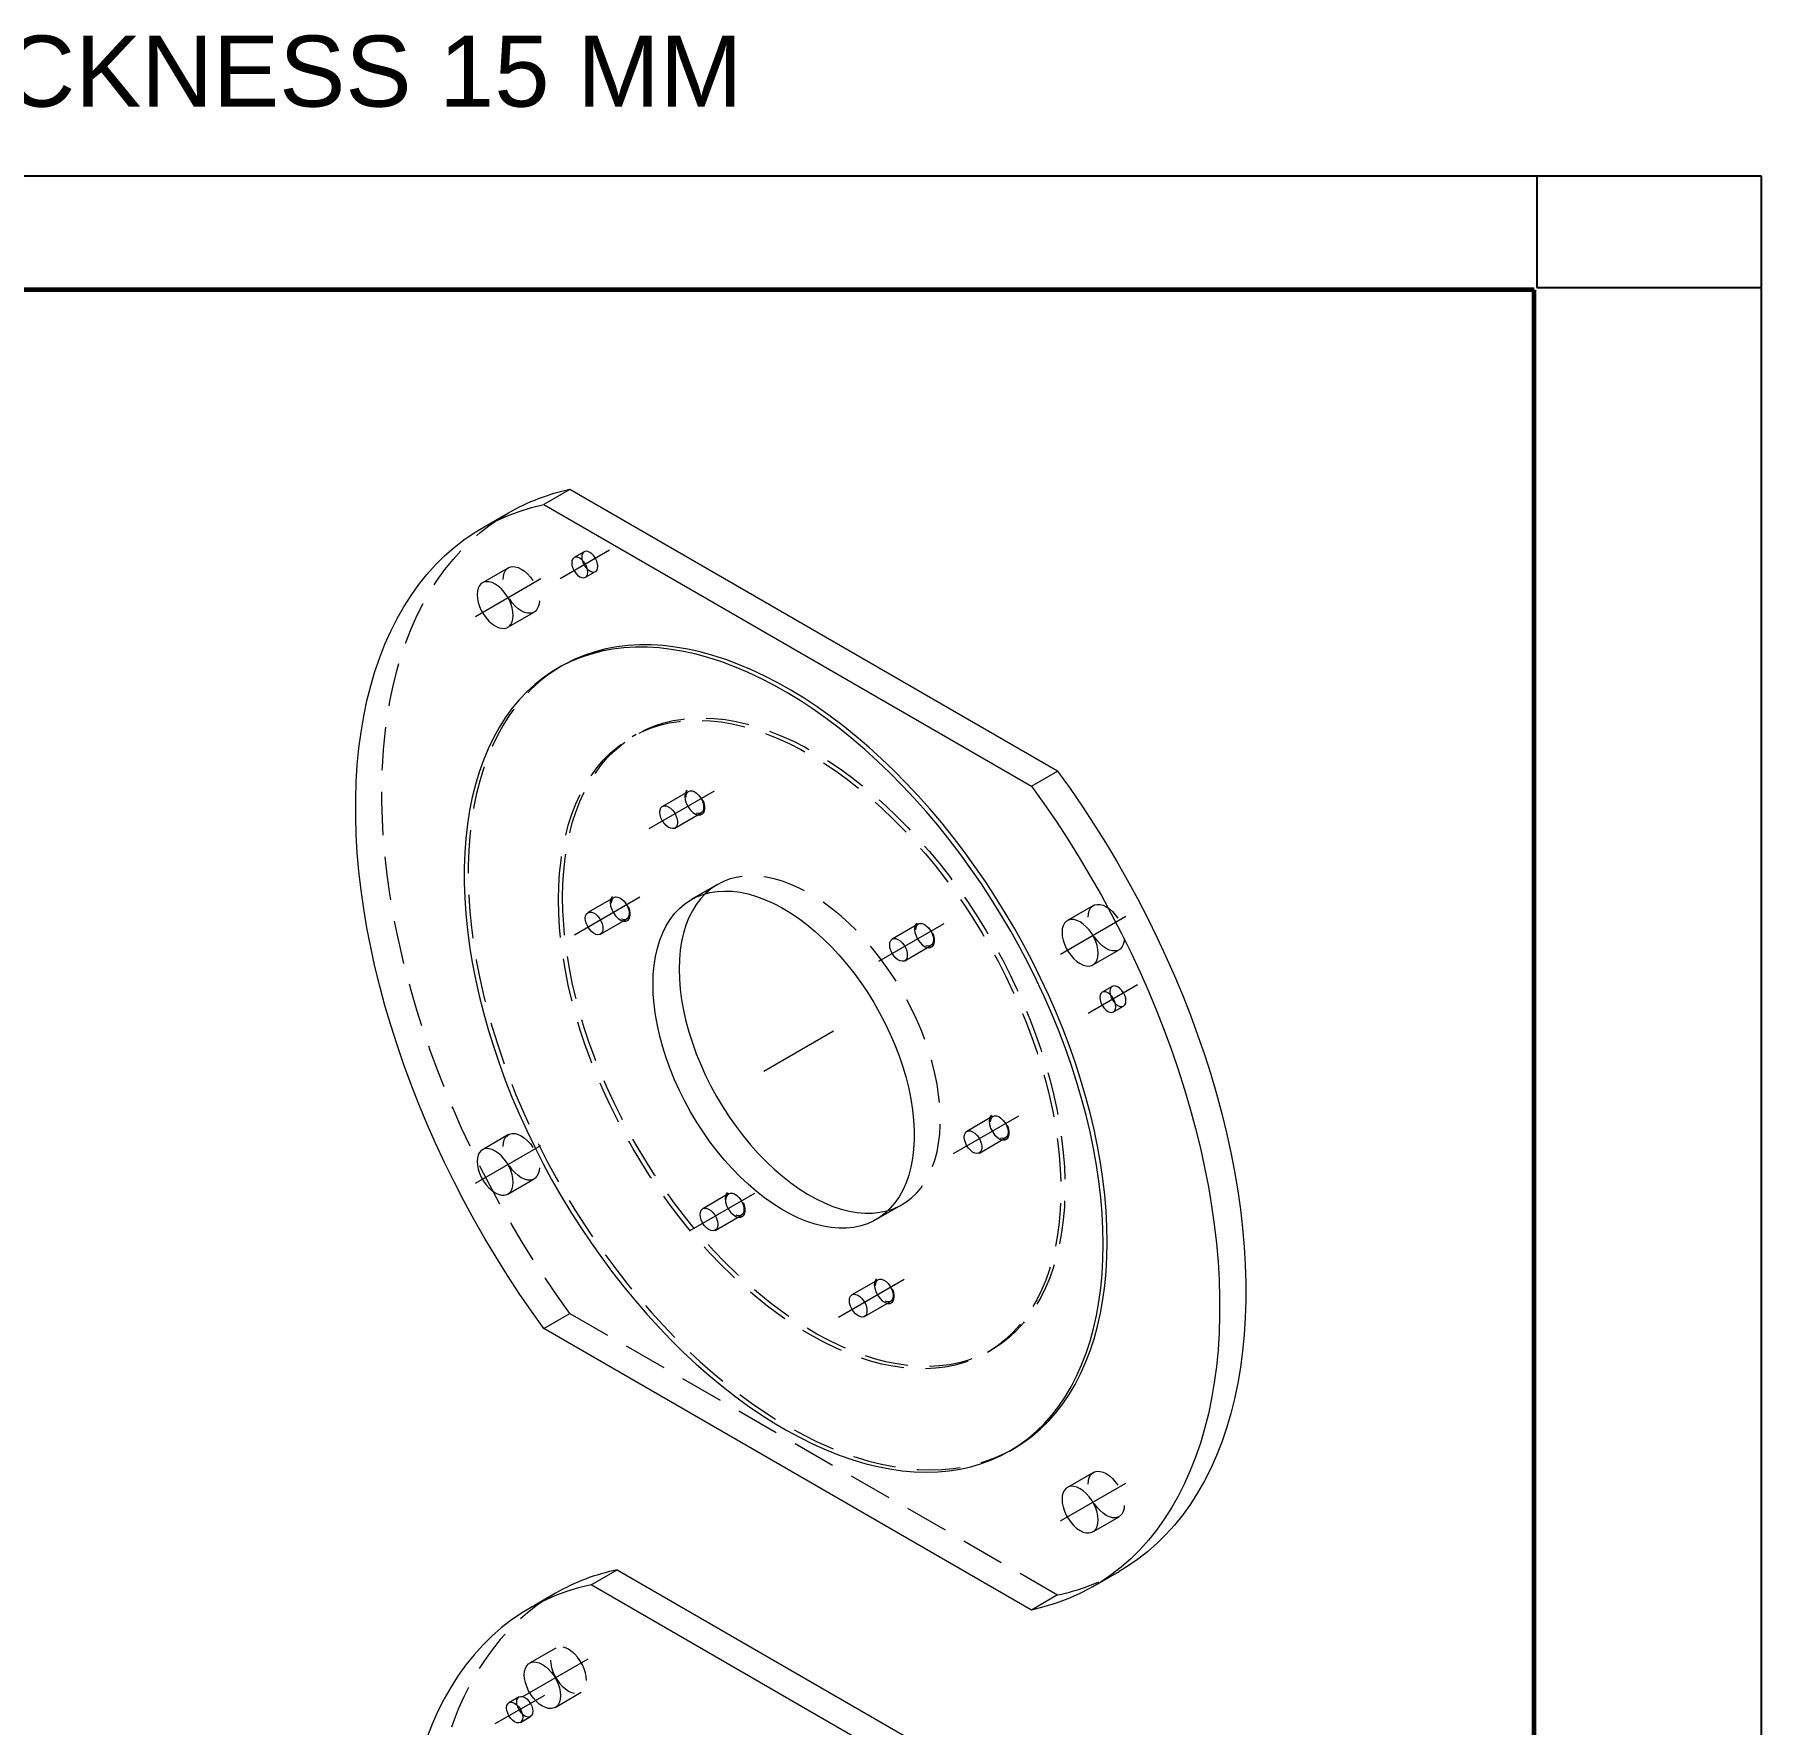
# Model space of a CAD drawing. Header units: millimetres. Extents: x -658 to 2778, y -783 to 455.
# Drawn here: x 415 to 1022, y -140 to 455 of the extents above; entities that cross this region are included whole.
import ezdxf

# ---------------------------------------------------------------- set-up
doc = ezdxf.new("R2010")
doc.units = ezdxf.units.MM
doc.header["$LTSCALE"] = 12
doc.header["$MEASUREMENT"] = 0
for name, pattern in [('SLD-Center', [19.05, 15.24, -1.27, 1.27, -1.27]), ('SLD-Dashed', [1.905, 1.27, -0.635]), ('SLD-Solid', [0])]:
    doc.linetypes.add(name, pattern=pattern)
doc.layers.get('0').update_dxf_attribs({"color": 6})
doc.layers.add('Frame', color=7, linetype='Continuous')
doc.layers.add('Frame-title', color=6, linetype='Continuous')
doc.styles.add('style2', font='swiss.ttf', dxfattribs={"height": 30})

msp = doc.modelspace()

# ---------------------------------------------------------------- linework, layer by layer
at = {"color": 7, "linetype": 'SLD-Solid', "lineweight": 15}
for p, q in [((603.093, 294.841), (593.901, 289.535)), ((774.667, 195.794), (603.093, 294.841)), ((581.389, 286.582), (572.196, 281.276)), ((593.901, 289.535), (765.474, 190.487)), ((600.194, 232.777), (598.78, 231.96)), ((765.474, 190.487), (774.667, 195.794)), ((765.474, -99.385), (593.901, -0.337)), ((757.767, -43.443), (759.181, -42.627)), ((610.516, -90.539), (619.709, -85.232)), ((782.09, -189.586), (610.516, -90.539)), ((619.709, -85.232), (791.282, -184.28)), ((787.179, -91.125), (796.371, -85.819)), ((598.004, -93.492), (588.812, -98.798))]:
    msp.add_line(p, q, dxfattribs=at)
at = {"color": 7, "linetype": 'SLD-Center', "lineweight": 0}
for p, q in [((616.979, 273.471), (599.587, 263.431)), ((569.841, 250.213), (592.89, 263.519)), ((630.918, 175.548), (653.967, 188.854)), ((604.671, 138.203), (627.72, 151.509)), ((711.772, 128.872), (734.821, 142.178)), ((775.678, 131.386), (798.727, 144.692)), ((802.827, 120.566), (785.435, 110.526)), ((671.345, 90.259), (695.808, 104.381)), ((738.019, 61.222), (761.069, 74.528)), ((569.841, 50.765), (592.89, 64.071)), ((645.098, 34.006), (668.147, 47.312)), ((697.592, 3.702), (720.642, 17.008)), ((775.678, -68.062), (798.727, -54.756)), ((586.457, -129.861), (609.506, -116.555)), ((594.092, -129.415), (576.699, -139.455))]:
    msp.add_line(p, q, dxfattribs=at)
at = {"color": 7, "linetype": 'SLD-Dashed', "lineweight": 0}
for p, q in [((608.051, 272.935), (604.515, 270.894)), ((581.462, 267.313), (572.27, 262.007)), ((608.515, 263.966), (612.051, 266.007)), ((581.269, 246.418), (590.461, 251.725)), ((626.385, 208.638), (624.971, 207.821)), ((644.839, 188.665), (635.647, 183.359)), ((640.046, 175.737), (649.239, 181.044)), ((654.968, 155.859), (645.776, 150.552)), ((618.592, 151.32), (609.399, 146.013)), ((787.299, 148.487), (778.106, 143.18)), ((613.799, 138.392), (622.991, 143.699)), ((725.693, 141.989), (716.501, 136.683)), ((720.9, 129.061), (730.093, 134.368)), ((787.106, 127.591), (796.298, 132.898)), ((793.899, 120.031), (790.363, 117.99)), ((794.363, 111.061), (797.899, 113.102)), ((751.94, 74.339), (742.748, 69.033)), ((581.462, 67.866), (572.27, 62.559)), ((747.148, 61.411), (756.34, 66.718)), ((581.269, 46.97), (590.461, 52.277)), ((659.019, 47.123), (649.826, 41.817)), ((710.771, 37.966), (719.963, 43.272)), ((654.226, 34.196), (663.418, 39.502)), ((711.513, 16.819), (702.321, 11.512)), ((706.721, 3.891), (715.913, 9.198)), ((593.901, -0.337), (603.093, 4.969)), ((603.093, 4.969), (774.667, -94.078)), ((749.961, -8.691), (751.375, -7.874)), ((787.299, -50.961), (778.106, -56.268)), ((787.106, -71.857), (796.298, -66.55)), ((774.667, -94.078), (765.474, -99.385)), ((598.078, -112.76), (588.885, -118.067)), ((585.163, -129.951), (581.628, -131.992)), ((597.885, -133.656), (607.077, -128.349)), ((585.627, -138.92), (589.163, -136.879))]:
    msp.add_line(p, q, dxfattribs=at)
at = {"color": 7, "linetype": 'SLD-Solid', "lineweight": 15, "flags": 128}
for points in [[(593.901, -0.337), (589.522, 5.779), (585.257, 12.006), (581.109, 18.337), (577.083, 24.763), (573.186, 31.278), (569.422, 37.871), (565.795, 44.537), (562.31, 51.265), (558.972, 58.048), (555.784, 64.877), (552.751, 71.743), (549.876, 78.639), (547.163, 85.555), (544.615, 92.484), (542.235, 99.415), (540.027, 106.341), (537.994, 113.253), (536.137, 120.142), (534.459, 127), (532.962, 133.818), (531.648, 140.588), (530.519, 147.301), (529.576, 153.949), (528.82, 160.524), (528.252, 167.017), (527.873, 173.42), (527.683, 179.725), (527.683, 185.925), (527.873, 192.012), (528.252, 197.977), (528.82, 203.815), (529.576, 209.517), (530.519, 215.076), (531.648, 220.485), (532.962, 225.738), (534.459, 230.828), (536.137, 235.748), (537.994, 240.494), (540.027, 245.057), (542.235, 249.434), (544.615, 253.618), (547.163, 257.605), (549.876, 261.389), (552.751, 264.965), (555.784, 268.33), (558.972, 271.478), (562.31, 274.407), (565.795, 277.111), (569.422, 279.589), (573.186, 281.837), (577.083, 283.851), (581.109, 285.63), (585.257, 287.172), (589.522, 288.474), (593.901, 289.535)], [(609.344, 265.797), (609.247, 266.698), (608.965, 267.649), (608.515, 268.585), (607.929, 269.442), (607.247, 270.163), (606.515, 270.696), (605.783, 271.008), (605.101, 271.075), (604.515, 270.894), (604.066, 270.477), (603.783, 269.853), (603.687, 269.063), (603.783, 268.162), (604.066, 267.211), (604.515, 266.275), (605.101, 265.418), (605.783, 264.698), (606.515, 264.164), (607.247, 263.853), (607.929, 263.785), (608.515, 263.966), (608.965, 264.383), (609.247, 265.008), (609.344, 265.797)], [(583.133, 250.539), (583.037, 251.87), (582.75, 253.274), (582.281, 254.705), (581.644, 256.122), (580.86, 257.48), (579.951, 258.74), (578.946, 259.862), (577.874, 260.812), (576.769, 261.561), (575.664, 262.088), (574.593, 262.375), (573.587, 262.414), (572.679, 262.203), (571.894, 261.75), (571.258, 261.068), (570.789, 260.178), (570.502, 259.107), (570.405, 257.886), (570.502, 256.554), (570.789, 255.151), (571.258, 253.72), (571.894, 252.303), (572.679, 250.944), (573.587, 249.685), (574.593, 248.563), (575.664, 247.613), (576.769, 246.864), (577.874, 246.337), (578.946, 246.05), (579.951, 246.011), (580.86, 246.221), (581.644, 246.674), (582.281, 247.356), (582.75, 248.247), (583.037, 249.318), (583.133, 250.539)], [(790.703, 29.354), (790.609, 34.739), (790.324, 40.224), (789.851, 45.801), (789.19, 51.459), (788.342, 57.189), (787.308, 62.982), (786.09, 68.827), (784.69, 74.716), (783.111, 80.637), (781.355, 86.581), (779.426, 92.539), (777.326, 98.499), (775.058, 104.452), (772.628, 110.388), (770.038, 116.296), (767.294, 122.168), (764.4, 127.992), (761.36, 133.76), (758.18, 139.461), (754.866, 145.085), (751.422, 150.624), (747.855, 156.068), (744.171, 161.408), (740.376, 166.634), (736.476, 171.739), (732.477, 176.713), (728.388, 181.547), (724.214, 186.235), (719.962, 190.767), (715.64, 195.137), (711.255, 199.337), (706.815, 203.359), (702.326, 207.198), (697.797, 210.846), (693.235, 214.297), (688.647, 217.546), (684.042, 220.587), (679.428, 223.415), (674.811, 226.026), (670.2, 228.414), (665.603, 230.576), (661.028, 232.508), (656.481, 234.207), (651.971, 235.67), (647.505, 236.894), (643.092, 237.878), (638.737, 238.62), (634.45, 239.119), (630.236, 239.373), (626.103, 239.382), (622.058, 239.147), (618.108, 238.667), (614.26, 237.944), (610.519, 236.979), (606.893, 235.773), (603.387, 234.328), (600.007, 232.647), (596.759, 230.733), (593.649, 228.589), (590.681, 226.218), (587.861, 223.625), (585.194, 220.813), (582.684, 217.788), (580.334, 214.555), (578.15, 211.119), (576.135, 207.486), (574.292, 203.662), (572.624, 199.653), (571.134, 195.467), (569.825, 191.11), (568.699, 186.59), (567.758, 181.914), (567.003, 177.091), (566.435, 172.127), (566.057, 167.032), (565.867, 161.815), (565.867, 156.484), (566.057, 151.048), (566.435, 145.516), (567.003, 139.897), (567.758, 134.202), (568.699, 128.439), (569.825, 122.619), (571.134, 116.751), (572.624, 110.844), (574.292, 104.91), (576.135, 98.958), (578.15, 92.998), (580.334, 87.041), (582.684, 81.095), (585.194, 75.171), (587.861, 69.28), (590.681, 63.431), (593.649, 57.634), (596.759, 51.898), (600.007, 46.234), (603.387, 40.651), (606.893, 35.159), (610.519, 29.766), (614.26, 24.482), (618.108, 19.315), (622.058, 14.275), (626.103, 9.37), (630.236, 4.607), (634.45, -0.004), (638.737, -4.456), (643.092, -8.741), (647.505, -12.853), (651.971, -16.784), (656.481, -20.529), (661.028, -24.079), (665.603, -27.43), (670.2, -30.576), (674.811, -33.511), (679.428, -36.231), (684.042, -38.731), (688.647, -41.006), (693.235, -43.054), (697.797, -44.869), (702.326, -46.451), (706.815, -47.795), (711.255, -48.899), (715.64, -49.762), (719.962, -50.383), (724.214, -50.759), (728.388, -50.891), (732.477, -50.778), (736.476, -50.42), (740.376, -49.819), (744.171, -48.974), (747.855, -47.889), (751.422, -46.563), (754.866, -45), (758.18, -43.202), (761.36, -41.172), (764.4, -38.914), (767.294, -36.431), (770.038, -33.729), (772.628, -30.81), (775.058, -27.68), (777.326, -24.345), (779.426, -20.809), (781.355, -17.08), (783.111, -13.163), (784.69, -9.065), (786.09, -4.792), (787.308, -0.353), (788.342, 4.246), (789.19, 8.997), (789.851, 13.892), (790.324, 18.922), (790.609, 24.079), (790.703, 29.354)], [(792.118, 30.171), (792.023, 35.556), (791.739, 41.041), (791.265, 46.617), (790.604, 52.275), (789.756, 58.006), (788.722, 63.798), (787.504, 69.644), (786.104, 75.532), (784.525, 81.453), (782.77, 87.398), (780.84, 93.355), (778.74, 99.315), (776.473, 105.268), (774.042, 111.204), (771.453, 117.113), (768.708, 122.984), (765.814, 128.809), (762.774, 134.576), (759.595, 140.277), (756.28, 145.902), (752.837, 151.441), (749.27, 156.885), (745.585, 162.224), (741.79, 167.451), (737.89, 172.555), (733.892, 177.529), (729.802, 182.364), (725.628, 187.051), (721.376, 191.584), (717.054, 195.954), (712.669, 200.153), (708.229, 204.176), (703.74, 208.014), (699.211, 211.662), (694.649, 215.114), (690.061, 218.363), (685.456, 221.404), (680.842, 224.232), (676.225, 226.842), (671.615, 229.23), (667.018, 231.392), (662.442, 233.324), (657.895, 235.023), (653.385, 236.486), (648.92, 237.711), (644.506, 238.695), (640.152, 239.437), (635.864, 239.935), (631.65, 240.189), (627.517, 240.199), (623.473, 239.963), (619.523, 239.484), (615.674, 238.761), (611.933, 237.795), (608.307, 236.589), (604.801, 235.145), (601.421, 233.464), (600.194, 232.777)], [(774.667, 195.794), (779.045, 189.678), (783.311, 183.451), (787.459, 177.12), (791.484, 170.693), (795.381, 164.179), (799.146, 157.585), (802.773, 150.92), (806.257, 144.192), (809.596, 137.409), (812.784, 130.58), (815.817, 123.713), (818.692, 116.818), (821.405, 109.901), (823.953, 102.973), (826.332, 96.042), (828.54, 89.116), (830.574, 82.204), (832.431, 75.315), (834.109, 68.457), (835.606, 61.638), (836.92, 54.869), (838.049, 48.156), (838.992, 41.508), (839.748, 34.933), (840.316, 28.44), (840.695, 22.037), (840.884, 15.731), (840.884, 9.532), (840.695, 3.445), (840.316, -2.521), (839.748, -8.358), (838.992, -14.06), (838.049, -19.619), (836.92, -25.028), (835.606, -30.281), (834.109, -35.371), (832.431, -40.292), (830.574, -45.037), (828.54, -49.601), (826.332, -53.977), (823.953, -58.162), (821.405, -62.148), (818.692, -65.932), (815.817, -69.508), (812.784, -72.873), (809.596, -76.021), (806.257, -78.95), (802.773, -81.654), (799.146, -84.132), (796.371, -85.819)], [(765.474, 190.487), (769.853, 184.372), (774.119, 178.144), (778.267, 171.813), (782.292, 165.387), (786.189, 158.873), (789.953, 152.279), (793.58, 145.614), (797.065, 138.885), (800.403, 132.103), (803.591, 125.273), (806.625, 118.407), (809.5, 111.511), (812.213, 104.595), (814.761, 97.667), (817.14, 90.735), (819.348, 83.809), (821.382, 76.897), (823.239, 70.008), (824.917, 63.15), (826.413, 56.332), (827.727, 49.562), (828.856, 42.849), (829.8, 36.201), (830.556, 29.626), (831.123, 23.133), (831.502, 16.73), (831.692, 10.425), (831.692, 4.225), (831.502, -1.862), (831.123, -7.827), (830.556, -13.665), (829.8, -19.366), (828.856, -24.925), (827.727, -30.335), (826.413, -35.588), (824.917, -40.678), (823.239, -45.598), (821.382, -50.343), (819.348, -54.907), (817.14, -59.284), (814.761, -63.468), (812.213, -67.455), (809.5, -71.239), (806.625, -74.815), (803.591, -78.18), (800.403, -81.328), (797.065, -84.256), (793.58, -86.961), (789.953, -89.439), (786.189, -91.686), (782.292, -93.701), (778.267, -95.48), (774.119, -97.022), (769.853, -98.324), (765.474, -99.385)], [(634.735, 181.344), (634.833, 182.181), (635.12, 182.853), (635.578, 183.317), (636.179, 183.544), (636.885, 183.52), (637.651, 183.246), (638.429, 182.741), (639.171, 182.034), (639.83, 181.171), (640.363, 180.207), (640.739, 179.201), (640.933, 178.216), (640.933, 177.316), (640.739, 176.555), (640.363, 175.983), (639.83, 175.635), (639.171, 175.532), (638.429, 175.682), (637.651, 176.075), (636.885, 176.686), (636.179, 177.477), (635.578, 178.398), (635.12, 179.391), (634.833, 180.394), (634.735, 181.344)], [(632.311, 120.792), (632.408, 124.172), (632.697, 127.426), (633.177, 130.542), (633.846, 133.505), (634.701, 136.303), (635.739, 138.925), (636.956, 141.36), (638.346, 143.598), (639.903, 145.628), (641.621, 147.443), (643.493, 149.034), (645.511, 150.397), (647.667, 151.523), (649.95, 152.409), (652.353, 153.052), (654.864, 153.448), (657.473, 153.595), (660.17, 153.494), (662.943, 153.145), (665.78, 152.548), (668.669, 151.707), (671.598, 150.625), (674.556, 149.306), (677.529, 147.757), (680.505, 145.983), (683.472, 143.992), (686.417, 141.793), (689.328, 139.394), (692.193, 136.806), (694.999, 134.039), (697.735, 131.106), (700.39, 128.018), (702.951, 124.788), (705.409, 121.431), (707.754, 117.959), (709.974, 114.388), (712.062, 110.733), (714.008, 107.008), (715.804, 103.23), (717.443, 99.415), (718.917, 95.578), (720.221, 91.735), (721.349, 87.903), (722.297, 84.097), (723.059, 80.334), (723.634, 76.63), (724.019, 72.999), (724.211, 69.458), (724.211, 66.021), (724.019, 62.702), (723.634, 59.515), (723.059, 56.474), (722.297, 53.592), (721.349, 50.88), (720.221, 48.35), (718.917, 46.013), (717.443, 43.878), (715.804, 41.955), (714.008, 40.25), (712.062, 38.773), (709.974, 37.528), (707.754, 36.521), (705.409, 35.756), (702.951, 35.236), (700.39, 34.965), (697.735, 34.941), (694.999, 35.167), (692.193, 35.64), (689.328, 36.36), (686.417, 37.322), (683.472, 38.523), (680.505, 39.958), (677.529, 41.62), (674.556, 43.503), (671.598, 45.6), (668.669, 47.9), (665.78, 50.395), (662.943, 53.073), (660.17, 55.925), (657.473, 58.937), (654.864, 62.097), (652.353, 65.393), (649.95, 68.809), (647.667, 72.332), (645.511, 75.947), (643.493, 79.639), (641.621, 83.392), (639.903, 87.191), (638.346, 91.019), (636.956, 94.861), (635.739, 98.701), (634.701, 102.522), (633.846, 106.308), (633.177, 110.043), (632.697, 113.713), (632.408, 117.301), (632.311, 120.792)], [(650.699, 152.639), (649.095, 150.934), (647.538, 148.904), (646.148, 146.667), (644.932, 144.232), (643.893, 141.61), (643.038, 138.811), (642.369, 135.848), (641.889, 132.733), (641.6, 129.478), (641.504, 126.099)], [(608.488, 143.999), (608.585, 144.836), (608.873, 145.507), (609.331, 145.971), (609.932, 146.198), (610.638, 146.175), (611.404, 145.901), (612.182, 145.395), (612.924, 144.689), (613.582, 143.826), (614.116, 142.861), (614.492, 141.855), (614.686, 140.871), (614.686, 139.97), (614.492, 139.21), (614.116, 138.638), (613.582, 138.289), (612.924, 138.187), (612.182, 138.337), (611.404, 138.73), (610.638, 139.341), (609.932, 140.131), (609.331, 141.052), (608.873, 142.046), (608.585, 143.049), (608.488, 143.999)], [(788.97, 131.712), (788.873, 133.044), (788.586, 134.447), (788.117, 135.878), (787.481, 137.295), (786.697, 138.654), (785.788, 139.913), (784.783, 141.035), (783.711, 141.985), (782.606, 142.734), (781.501, 143.261), (780.429, 143.548), (779.424, 143.587), (778.515, 143.377), (777.731, 142.924), (777.095, 142.242), (776.626, 141.351), (776.339, 140.28), (776.242, 139.059), (776.339, 137.727), (776.626, 136.324), (777.095, 134.893), (777.731, 133.476), (778.515, 132.117), (779.424, 130.858), (780.429, 129.736), (781.501, 128.786), (782.606, 128.037), (783.711, 127.51), (784.783, 127.223), (785.788, 127.184), (786.697, 127.394), (787.481, 127.847), (788.117, 128.529), (788.586, 129.42), (788.873, 130.491), (788.97, 131.712)], [(715.589, 134.668), (715.687, 135.505), (715.974, 136.177), (716.432, 136.641), (717.033, 136.868), (717.739, 136.844), (718.505, 136.57), (719.283, 136.065), (720.025, 135.358), (720.684, 134.495), (721.217, 133.531), (721.593, 132.525), (721.787, 131.54), (721.787, 130.64), (721.593, 129.879), (721.217, 129.307), (720.684, 128.959), (720.025, 128.856), (719.283, 129.006), (718.505, 129.399), (717.739, 130.01), (717.033, 130.801), (716.432, 131.722), (715.974, 132.715), (715.687, 133.718), (715.589, 134.668)], [(641.504, 126.099), (641.6, 122.607), (641.889, 119.02), (642.369, 115.35), (643.038, 111.614), (643.893, 107.828), (644.932, 104.007), (646.148, 100.168), (647.538, 96.326), (649.095, 92.498), (650.814, 88.699), (652.686, 84.946), (654.704, 81.254), (656.859, 77.639), (659.143, 74.116), (661.545, 70.699), (664.056, 67.404), (666.666, 64.244), (669.363, 61.231), (672.135, 58.38), (674.972, 55.701), (677.861, 53.207), (680.791, 50.906), (683.748, 48.81), (686.722, 46.927), (689.698, 45.264), (692.665, 43.83), (695.61, 42.629), (698.521, 41.666), (701.385, 40.947), (704.192, 40.474), (706.928, 40.248), (709.582, 40.271), (712.144, 40.543), (714.602, 41.063), (715.04, 41.185)], [(795.192, 112.893), (795.095, 113.794), (794.813, 114.745), (794.363, 115.681), (793.777, 116.538), (793.095, 117.258), (792.363, 117.792), (791.631, 118.103), (790.949, 118.171), (790.363, 117.99), (789.914, 117.573), (789.631, 116.948), (789.535, 116.158), (789.631, 115.257), (789.914, 114.307), (790.363, 113.371), (790.949, 112.513), (791.631, 111.793), (792.363, 111.259), (793.095, 110.948), (793.777, 110.881), (794.363, 111.062), (794.813, 111.478), (795.095, 112.103), (795.192, 112.893)], [(741.837, 67.018), (741.934, 67.855), (742.221, 68.527), (742.68, 68.991), (743.281, 69.218), (743.986, 69.194), (744.752, 68.92), (745.531, 68.415), (746.273, 67.708), (746.931, 66.845), (747.465, 65.881), (747.841, 64.875), (748.035, 63.89), (748.035, 62.99), (747.841, 62.229), (747.465, 61.657), (746.931, 61.309), (746.273, 61.206), (745.531, 61.356), (744.752, 61.749), (743.986, 62.36), (743.281, 63.151), (742.68, 64.072), (742.221, 65.065), (741.934, 66.068), (741.837, 67.018)], [(583.133, 51.091), (583.037, 52.423), (582.75, 53.826), (582.281, 55.258), (581.644, 56.674), (580.86, 58.033), (579.951, 59.292), (578.946, 60.414), (577.874, 61.364), (576.769, 62.114), (575.664, 62.64), (574.593, 62.927), (573.587, 62.966), (572.679, 62.756), (571.894, 62.303), (571.258, 61.621), (570.789, 60.73), (570.502, 59.659), (570.405, 58.439), (570.502, 57.107), (570.789, 55.704), (571.258, 54.272), (571.894, 52.855), (572.679, 51.497), (573.587, 50.237), (574.593, 49.116), (575.664, 48.165), (576.769, 47.416), (577.874, 46.89), (578.946, 46.603), (579.951, 46.563), (580.86, 46.774), (581.644, 47.227), (582.281, 47.909), (582.75, 48.799), (583.037, 49.871), (583.133, 51.091)], [(648.915, 39.802), (649.012, 40.639), (649.3, 41.311), (649.758, 41.775), (650.359, 42.002), (651.065, 41.978), (651.831, 41.705), (652.609, 41.199), (653.351, 40.492), (654.009, 39.63), (654.543, 38.665), (654.919, 37.659), (655.113, 36.675), (655.113, 35.774), (654.919, 35.014), (654.543, 34.441), (654.009, 34.093), (653.351, 33.991), (652.609, 34.14), (651.831, 34.533), (651.065, 35.144), (650.359, 35.935), (649.758, 36.856), (649.3, 37.849), (649.012, 38.852), (648.915, 39.802)], [(759.181, -42.627), (759.595, -42.385), (762.774, -40.356), (765.814, -38.098), (768.708, -35.615), (771.453, -32.912), (774.042, -29.993), (776.473, -26.864), (778.74, -23.528), (780.84, -19.993), (782.77, -16.264), (784.525, -12.347), (786.104, -8.248), (787.504, -3.976), (788.722, 0.464), (789.756, 5.063), (790.604, 9.813), (791.265, 14.708), (791.739, 19.738), (792.023, 24.895), (792.118, 30.171)], [(701.41, 9.498), (701.507, 10.335), (701.794, 11.006), (702.253, 11.47), (702.854, 11.697), (703.559, 11.673), (704.325, 11.4), (705.104, 10.894), (705.846, 10.188), (706.504, 9.325), (707.038, 8.36), (707.414, 7.354), (707.608, 6.37), (707.608, 5.469), (707.414, 4.709), (707.038, 4.137), (706.504, 3.788), (705.846, 3.686), (705.104, 3.836), (704.325, 4.229), (703.559, 4.84), (702.854, 5.63), (702.253, 6.551), (701.794, 7.545), (701.507, 8.548), (701.41, 9.498)], [(788.97, -67.736), (788.873, -66.404), (788.586, -65.001), (788.117, -63.569), (787.481, -62.153), (786.697, -60.794), (785.788, -59.535), (784.783, -58.413), (783.711, -57.463), (782.606, -56.713), (781.501, -56.187), (780.429, -55.9), (779.424, -55.861), (778.515, -56.071), (777.731, -56.524), (777.095, -57.206), (776.626, -58.096), (776.339, -59.168), (776.242, -60.388), (776.339, -61.72), (776.626, -63.123), (777.095, -64.555), (777.731, -65.972), (778.515, -67.33), (779.424, -68.59), (780.429, -69.711), (781.501, -70.661), (782.606, -71.411), (783.711, -71.937), (784.783, -72.224), (785.788, -72.263), (786.697, -72.053), (787.481, -71.6), (788.117, -70.918), (788.586, -70.028), (788.873, -68.956), (788.97, -67.736)], [(610.516, -90.539), (606.138, -91.6), (601.872, -92.902), (597.724, -94.443), (593.699, -96.223), (589.802, -98.237), (586.037, -100.485), (582.411, -102.963), (578.926, -105.667), (575.587, -108.596), (572.4, -111.744), (569.366, -115.109), (566.491, -118.685), (563.778, -122.469), (561.23, -126.455), (558.851, -130.64), (556.643, -135.016), (554.609, -139.58), (552.752, -144.325), (551.074, -149.246), (549.577, -154.336), (548.264, -159.589), (547.134, -164.998), (546.191, -170.557), (545.435, -176.259), (544.867, -182.096), (544.489, -188.062), (544.299, -194.149), (544.299, -200.349), (544.489, -206.654), (544.867, -213.057), (545.435, -219.55), (546.191, -226.125), (547.134, -232.773), (548.264, -239.486), (549.577, -246.256), (551.074, -253.074), (552.752, -259.932), (554.609, -266.821), (556.643, -273.733), (558.851, -280.659), (561.23, -287.59), (563.778, -294.518), (566.491, -301.435), (569.366, -308.33), (572.4, -315.197), (575.587, -322.026), (578.926, -328.809), (582.411, -335.537), (586.037, -342.202), (589.802, -348.796), (593.699, -355.311), (597.724, -361.737), (601.872, -368.068), (606.138, -374.295), (610.516, -380.411)], [(587.021, -122.188), (587.118, -120.967), (587.405, -119.896), (587.874, -119.005), (588.51, -118.323), (589.294, -117.87), (590.203, -117.66), (591.208, -117.699), (592.28, -117.986), (593.385, -118.513), (594.49, -119.262), (595.562, -120.212), (596.567, -121.334), (597.476, -122.593), (598.26, -123.952), (598.896, -125.369), (599.365, -126.8), (599.652, -128.203), (599.749, -129.535), (599.652, -130.756), (599.365, -131.827), (598.896, -132.718), (598.26, -133.4), (597.476, -133.853), (596.567, -134.063), (595.562, -134.024), (594.49, -133.737), (593.385, -133.21), (592.28, -132.461), (591.208, -131.511), (590.203, -130.389), (589.294, -129.13), (588.51, -127.771), (587.874, -126.354), (587.405, -124.923), (587.118, -123.52), (587.021, -122.188)], [(580.799, -133.823), (580.896, -133.033), (581.178, -132.409), (581.628, -131.992), (582.213, -131.811), (582.896, -131.878), (583.628, -132.19), (584.36, -132.723), (585.042, -133.444), (585.628, -134.301), (586.077, -135.237), (586.36, -136.188), (586.456, -137.089), (586.36, -137.878), (586.077, -138.503), (585.628, -138.92), (585.042, -139.101), (584.36, -139.033), (583.628, -138.722), (582.896, -138.188), (582.213, -137.468), (581.628, -136.611), (581.178, -135.675), (580.896, -134.724), (580.799, -133.823)]]:
    msp.add_lwpolyline(points, dxfattribs=at)
at = {"color": 7, "linetype": 'SLD-Dashed', "lineweight": 0, "flags": 128}
for points in [[(603.093, 4.969), (598.715, 11.085), (594.449, 17.313), (590.301, 23.643), (586.276, 30.07), (582.379, 36.584), (578.614, 43.178), (574.987, 49.843), (571.503, 56.571), (568.164, 63.354), (564.976, 70.183), (561.943, 77.05), (559.068, 83.946), (556.355, 90.862), (553.807, 97.79), (551.428, 104.722), (549.22, 111.648), (547.186, 118.56), (545.329, 125.449), (543.651, 132.307), (542.154, 139.125), (540.84, 145.895), (539.711, 152.608), (538.768, 159.256), (538.012, 165.83), (537.444, 172.323), (537.065, 178.727), (536.876, 185.032), (536.876, 191.232), (537.065, 197.318), (537.444, 203.284), (538.012, 209.121), (538.768, 214.823), (539.711, 220.382), (540.84, 225.792), (542.154, 231.044), (543.651, 236.134), (545.329, 241.055), (547.186, 245.8), (549.22, 250.364), (551.428, 254.741), (553.807, 258.925), (556.355, 262.912), (559.068, 266.695), (561.943, 270.272), (564.976, 273.636), (568.164, 276.785), (571.503, 279.713), (574.987, 282.418), (578.614, 284.896), (581.389, 286.582)], [(579.598, 263.193), (579.694, 264.413), (579.982, 265.485), (580.45, 266.375), (581.087, 267.057), (581.871, 267.51), (582.78, 267.72), (583.785, 267.681), (584.857, 267.394), (585.962, 266.868), (587.067, 266.118), (588.138, 265.168), (589.144, 264.046), (590.052, 262.787), (590.837, 261.428), (591.473, 260.012), (591.942, 258.58), (592.229, 257.177), (592.326, 255.845), (592.229, 254.625), (591.942, 253.553), (591.473, 252.663), (590.837, 251.981), (590.052, 251.528), (589.144, 251.318), (588.138, 251.357), (587.067, 251.644), (585.962, 252.17), (584.857, 252.92), (583.785, 253.87), (582.78, 254.992), (581.871, 256.251), (581.087, 257.61), (580.45, 259.026), (579.982, 260.458), (579.694, 261.861), (579.598, 263.193)], [(612.879, 267.838), (612.783, 268.739), (612.5, 269.69), (612.051, 270.626), (611.465, 271.483), (610.783, 272.204), (610.051, 272.737), (609.319, 273.049), (608.637, 273.116), (608.051, 272.935), (607.601, 272.518), (607.319, 271.894), (607.222, 271.104), (607.319, 270.203), (607.347, 270.071)], [(609.219, 266.83), (609.319, 266.739), (610.051, 266.205), (610.783, 265.894), (611.465, 265.826), (612.051, 266.007), (612.5, 266.424), (612.783, 267.049), (612.879, 267.838)], [(600.194, 232.777), (598.174, 231.55), (595.063, 229.405), (592.096, 227.034), (589.276, 224.441), (586.608, 221.63), (584.098, 218.605), (581.748, 215.371), (579.564, 211.935), (577.549, 208.302), (575.706, 204.478), (574.038, 200.47), (572.548, 196.284), (571.239, 191.927), (570.113, 187.406), (569.172, 182.731), (568.417, 177.907), (567.85, 172.944), (567.471, 167.849), (567.281, 162.631), (567.281, 157.3), (567.471, 151.864), (567.85, 146.332), (568.417, 140.714), (569.172, 135.018), (570.113, 129.255), (571.239, 123.435), (572.548, 117.567), (574.038, 111.661), (575.706, 105.727), (577.549, 99.775), (579.564, 93.815), (581.748, 87.857), (584.098, 81.911), (586.608, 75.988), (589.276, 70.097), (592.096, 64.247), (595.063, 58.45), (598.174, 52.715), (601.421, 47.051), (604.801, 41.468), (608.307, 35.975), (611.933, 30.582), (615.674, 25.298), (619.523, 20.131), (623.473, 15.091), (627.517, 10.186), (631.65, 5.424), (635.864, 0.813), (640.152, -3.639), (644.506, -7.925), (648.92, -12.037), (653.385, -15.968), (657.895, -19.712), (662.442, -23.263), (667.018, -26.614), (671.615, -29.759), (676.225, -32.695), (680.842, -35.414), (685.456, -37.914), (690.061, -40.19), (694.649, -42.237), (699.211, -44.053), (703.74, -45.634), (708.229, -46.978), (712.669, -48.083), (717.054, -48.946), (721.376, -49.566), (725.628, -49.943), (729.802, -50.074), (733.892, -49.961), (737.89, -49.604), (741.79, -49.002), (745.585, -48.158), (749.27, -47.072), (752.837, -45.746), (756.28, -44.183), (759.181, -42.627)], [(599.077, 150.591), (599.173, 155.284), (599.46, 159.857), (599.938, 164.299), (600.605, 168.601), (601.46, 172.754), (602.501, 176.748), (603.727, 180.575), (605.134, 184.226), (606.719, 187.694), (608.479, 190.971), (610.41, 194.05), (612.508, 196.925), (614.769, 199.589), (617.186, 202.036), (619.756, 204.261), (622.473, 206.259), (625.33, 208.027), (628.322, 209.559), (631.443, 210.853), (634.684, 211.906), (638.04, 212.716), (641.502, 213.281), (645.065, 213.6), (648.719, 213.671), (652.457, 213.496), (656.271, 213.073), (660.152, 212.405), (664.093, 211.493), (668.084, 210.338), (672.117, 208.943), (676.184, 207.311), (680.275, 205.446), (684.381, 203.352), (688.494, 201.032), (692.605, 198.493), (696.705, 195.74), (700.785, 192.779), (704.836, 189.615), (708.849, 186.257), (712.816, 182.711), (716.728, 178.985), (720.577, 175.086), (724.354, 171.024), (728.051, 166.808), (731.66, 162.446), (735.173, 157.947), (738.584, 153.323), (741.883, 148.581), (745.065, 143.734), (748.122, 138.791), (751.047, 133.763), (753.835, 128.661), (756.479, 123.496), (758.973, 118.279), (761.313, 113.021), (763.493, 107.735), (765.508, 102.43), (767.354, 97.12), (769.027, 91.815), (770.524, 86.526), (771.84, 81.266), (772.974, 76.046), (773.923, 70.876), (774.684, 65.768), (775.256, 60.734), (775.639, 55.784), (775.83, 50.929), (775.83, 46.179), (775.639, 41.544), (775.256, 37.036), (774.684, 32.662), (773.923, 28.434), (772.974, 24.359), (771.84, 20.448), (770.524, 16.708), (769.027, 13.147), (767.354, 9.774), (765.508, 6.595), (763.493, 3.617), (761.313, 0.847), (758.973, -1.709), (756.479, -4.046), (753.835, -6.158), (751.047, -8.041), (748.122, -9.692), (745.065, -11.105), (741.883, -12.279), (738.584, -13.211), (735.173, -13.899), (731.66, -14.341), (728.051, -14.536), (724.354, -14.484), (720.577, -14.185), (716.728, -13.639), (712.816, -12.849), (708.849, -11.815), (704.836, -10.539), (700.785, -9.026), (696.705, -7.277), (692.605, -5.296), (688.494, -3.089), (684.381, -0.659), (680.275, 1.987), (676.184, 4.846), (672.117, 7.909), (668.084, 11.171), (664.093, 14.624), (660.152, 18.261), (656.271, 22.074), (652.457, 26.055), (648.719, 30.196), (645.065, 34.486), (641.502, 38.918), (638.04, 43.481), (634.684, 48.165), (631.443, 52.96), (628.322, 57.857), (625.33, 62.844), (622.473, 67.91), (619.756, 73.045), (617.186, 78.238), (614.769, 83.476), (612.508, 88.75), (610.41, 94.047), (608.479, 99.356), (606.719, 104.665), (605.134, 109.963), (603.727, 115.239), (602.501, 120.481), (601.46, 125.677), (600.605, 130.817), (599.938, 135.889), (599.46, 140.883), (599.173, 145.787), (599.077, 150.591)], [(600.492, 151.407), (600.587, 156.101), (600.874, 160.674), (601.352, 165.116), (602.019, 169.418), (602.874, 173.57), (603.916, 177.564), (605.141, 181.391), (606.548, 185.042), (608.133, 188.51), (609.893, 191.788), (611.824, 194.867), (613.922, 197.741), (616.183, 200.405), (618.601, 202.852), (621.171, 205.077), (623.887, 207.076), (626.745, 208.843), (629.737, 210.375), (632.857, 211.67), (636.098, 212.723), (639.454, 213.533), (642.917, 214.098), (646.479, 214.416), (650.133, 214.488), (653.871, 214.312), (657.685, 213.89), (661.567, 213.222), (665.507, 212.309), (669.498, 211.154), (673.532, 209.759), (677.598, 208.127), (681.689, 206.262), (685.795, 204.168), (689.908, 201.849), (694.019, 199.31), (698.119, 196.557), (702.199, 193.595), (706.25, 190.432), (710.263, 187.073), (714.23, 183.527), (718.142, 179.801), (721.991, 175.903), (725.768, 171.841), (729.465, 167.624), (733.074, 163.262), (736.588, 158.764), (739.998, 154.139), (743.297, 149.398), (746.479, 144.55), (749.536, 139.607), (752.461, 134.579), (755.249, 129.477), (757.893, 124.312), (760.388, 119.095), (762.727, 113.838), (764.907, 108.551), (766.922, 103.247), (768.768, 97.936), (770.441, 92.631), (771.938, 87.343), (773.254, 82.082), (774.388, 76.862), (775.337, 71.692), (776.098, 66.585), (776.671, 61.551), (777.053, 56.6), (777.244, 51.745), (777.244, 46.995), (777.053, 42.361), (776.671, 37.852), (776.098, 33.479), (775.337, 29.25), (774.388, 25.176), (773.254, 21.264), (771.938, 17.524), (770.441, 13.964), (768.768, 10.59), (766.922, 7.411), (764.907, 4.433), (762.727, 1.663), (760.388, -0.893), (757.893, -3.229), (755.249, -5.342), (752.461, -7.225), (749.536, -8.875), (746.479, -10.289), (743.297, -11.463), (739.998, -12.395), (736.588, -13.082), (733.074, -13.524), (729.465, -13.719), (725.768, -13.667), (721.991, -13.368), (718.142, -12.823), (714.23, -12.032), (710.263, -10.998), (706.25, -9.723), (702.199, -8.209), (698.119, -6.46), (694.019, -4.48), (689.908, -2.273), (685.795, 0.157), (681.689, 2.804), (677.598, 5.662), (673.532, 8.725), (669.498, 11.987), (665.507, 15.44), (661.567, 19.077), (657.685, 22.891), (653.871, 26.872), (650.133, 31.012), (646.479, 35.303), (642.917, 39.734), (639.454, 44.297), (636.098, 48.981), (632.857, 53.777), (629.737, 58.673), (626.745, 63.66), (623.887, 68.727), (621.171, 73.862), (618.601, 79.054), (616.183, 84.293), (613.922, 89.566), (611.824, 94.863), (609.893, 100.172), (608.133, 105.481), (606.548, 110.779), (605.141, 116.055), (603.916, 121.297), (602.874, 126.493), (602.019, 131.633), (601.352, 136.706), (600.874, 141.699), (600.587, 146.603), (600.492, 151.407)], [(643.502, 186.896), (643.634, 185.718), (644.018, 184.477), (644.626, 183.264), (645.412, 182.169), (646.319, 181.273), (647.28, 180.642), (648.223, 180.324), (649.078, 180.342), (649.781, 180.695), (650.282, 181.356), (650.541, 182.277), (650.541, 183.389), (650.282, 184.609), (649.781, 185.848), (649.078, 187.013), (648.223, 188.018), (647.28, 188.789), (646.319, 189.267), (645.412, 189.419), (644.626, 189.231), (644.018, 188.72), (643.634, 187.921), (643.503, 186.896)], [(643.928, 186.651), (644.025, 187.488), (644.312, 188.159), (644.771, 188.623), (645.372, 188.85), (646.077, 188.827), (646.843, 188.553), (647.622, 188.047), (648.364, 187.341), (649.022, 186.478), (649.556, 185.513), (649.932, 184.507), (650.126, 183.523), (650.126, 182.622), (649.932, 181.862), (649.556, 181.29), (649.022, 180.941), (648.364, 180.839), (647.622, 180.989), (646.843, 181.382), (646.077, 181.993), (645.372, 182.784), (644.771, 183.704), (644.312, 184.698), (644.025, 185.701), (643.928, 186.651)], [(715.04, 41.185), (716.946, 41.827), (719.167, 42.834), (721.255, 44.079), (723.201, 45.557), (724.997, 47.261), (726.635, 49.185), (728.11, 51.32), (729.414, 53.657), (730.542, 56.187), (731.489, 58.899), (732.252, 61.781), (732.826, 64.822), (733.211, 68.008), (733.404, 71.327), (733.404, 74.765), (733.211, 78.306), (732.826, 81.937), (732.252, 85.641), (731.489, 89.404), (730.542, 93.209), (729.414, 97.042), (728.11, 100.884), (726.635, 104.722), (724.997, 108.537), (723.201, 112.315), (721.255, 116.04), (719.167, 119.695), (716.946, 123.266), (714.602, 126.737), (712.144, 130.095), (709.582, 133.325), (706.928, 136.412), (704.192, 139.346), (701.385, 142.112), (698.521, 144.7), (695.61, 147.099), (692.665, 149.299), (689.698, 151.289), (686.722, 153.063), (683.748, 154.613), (680.791, 155.931), (677.861, 157.013), (674.972, 157.854), (672.135, 158.451), (669.363, 158.801), (666.666, 158.902), (664.056, 158.755), (661.545, 158.359), (659.143, 157.716), (656.859, 156.83), (654.704, 155.703), (652.686, 154.341), (650.814, 152.749), (650.699, 152.639)], [(617.255, 149.55), (617.387, 148.373), (617.771, 147.132), (618.378, 145.919), (619.165, 144.823), (620.072, 143.927), (621.033, 143.297), (621.975, 142.979), (622.83, 142.997), (623.534, 143.349), (624.034, 144.011), (624.294, 144.931), (624.294, 146.043), (624.034, 147.264), (623.534, 148.503), (622.83, 149.668), (621.975, 150.673), (621.033, 151.443), (620.072, 151.922), (619.165, 152.073), (618.378, 151.886), (617.771, 151.374), (617.387, 150.576), (617.256, 149.55)], [(617.68, 149.305), (617.778, 150.142), (618.065, 150.814), (618.523, 151.278), (619.124, 151.505), (619.83, 151.481), (620.596, 151.208), (621.374, 150.702), (622.116, 149.995), (622.775, 149.133), (623.308, 148.168), (623.684, 147.162), (623.878, 146.178), (623.878, 145.277), (623.684, 144.517), (623.308, 143.944), (622.775, 143.596), (622.116, 143.494), (621.374, 143.644), (620.596, 144.036), (619.83, 144.647), (619.124, 145.438), (618.523, 146.359), (618.065, 147.352), (617.778, 148.355), (617.68, 149.305)], [(785.434, 144.366), (785.531, 145.586), (785.818, 146.658), (786.287, 147.548), (786.923, 148.23), (787.708, 148.683), (788.616, 148.893), (789.622, 148.854), (790.693, 148.567), (791.798, 148.041), (792.903, 147.291), (793.975, 146.341), (794.98, 145.22), (795.889, 143.96), (796.673, 142.602), (797.31, 141.185), (797.778, 139.753), (798.066, 138.35), (798.162, 137.018), (798.066, 135.798), (797.778, 134.726), (797.31, 133.836), (796.673, 133.154), (795.889, 132.701), (794.98, 132.491), (793.975, 132.53), (792.903, 132.817), (791.798, 133.343), (790.693, 134.093), (789.622, 135.043), (788.616, 136.165), (787.708, 137.424), (786.923, 138.783), (786.287, 140.199), (785.818, 141.631), (785.531, 143.034), (785.434, 144.366)], [(724.357, 140.22), (724.488, 139.042), (724.872, 137.801), (725.48, 136.588), (726.266, 135.493), (727.173, 134.597), (728.134, 133.966), (729.077, 133.648), (729.932, 133.666), (730.635, 134.019), (731.136, 134.68), (731.395, 135.601), (731.395, 136.712), (731.136, 137.933), (730.635, 139.172), (729.932, 140.337), (729.077, 141.342), (728.134, 142.112), (727.173, 142.591), (726.266, 142.743), (725.48, 142.555), (724.872, 142.044), (724.488, 141.245), (724.357, 140.22)], [(724.782, 139.975), (724.879, 140.812), (725.166, 141.483), (725.625, 141.947), (726.226, 142.174), (726.931, 142.151), (727.697, 141.877), (728.476, 141.371), (729.218, 140.665), (729.876, 139.802), (730.41, 138.837), (730.786, 137.831), (730.98, 136.847), (730.98, 135.946), (730.786, 135.186), (730.41, 134.614), (729.876, 134.265), (729.218, 134.163), (728.476, 134.313), (727.697, 134.706), (726.931, 135.317), (726.226, 136.107), (725.625, 137.028), (725.166, 138.022), (724.879, 139.025), (724.782, 139.975)], [(798.727, 114.934), (798.631, 115.835), (798.348, 116.786), (797.899, 117.722), (797.313, 118.579), (796.631, 119.299), (795.899, 119.833), (795.167, 120.144), (794.485, 120.212), (793.899, 120.031), (793.449, 119.614), (793.167, 118.989), (793.07, 118.199), (793.167, 117.298), (793.195, 117.167)], [(795.067, 113.925), (795.167, 113.834), (795.899, 113.3), (796.631, 112.989), (797.313, 112.922), (797.899, 113.103), (798.348, 113.52), (798.631, 114.144), (798.727, 114.934)], [(750.604, 72.57), (750.736, 71.392), (751.119, 70.151), (751.727, 68.938), (752.514, 67.843), (753.421, 66.947), (754.382, 66.316), (755.324, 65.998), (756.179, 66.016), (756.883, 66.369), (757.383, 67.03), (757.643, 67.951), (757.643, 69.062), (757.383, 70.283), (756.883, 71.522), (756.179, 72.687), (755.324, 73.692), (754.382, 74.462), (753.421, 74.941), (752.514, 75.093), (751.727, 74.905), (751.119, 74.394), (750.736, 73.595), (750.605, 72.57)], [(751.029, 72.325), (751.127, 73.162), (751.414, 73.833), (751.872, 74.297), (752.473, 74.524), (753.179, 74.501), (753.945, 74.227), (754.723, 73.721), (755.465, 73.015), (756.123, 72.152), (756.657, 71.187), (757.033, 70.181), (757.227, 69.197), (757.227, 68.296), (757.033, 67.536), (756.657, 66.964), (756.123, 66.615), (755.465, 66.513), (754.723, 66.663), (753.945, 67.056), (753.179, 67.667), (752.473, 68.457), (751.872, 69.378), (751.414, 70.372), (751.127, 71.375), (751.029, 72.325)], [(579.598, 63.745), (579.694, 64.966), (579.982, 66.037), (580.45, 66.927), (581.087, 67.609), (581.871, 68.062), (582.78, 68.273), (583.785, 68.234), (584.857, 67.947), (585.962, 67.42), (587.067, 66.671), (588.138, 65.721), (589.144, 64.599), (590.052, 63.339), (590.837, 61.981), (591.473, 60.564), (591.942, 59.133), (592.229, 57.729), (592.326, 56.398), (592.229, 55.177), (591.942, 54.106), (591.473, 53.215), (590.837, 52.533), (590.052, 52.08), (589.144, 51.87), (588.138, 51.909), (587.067, 52.196), (585.962, 52.722), (584.857, 53.472), (583.785, 54.422), (582.78, 55.544), (581.871, 56.803), (581.087, 58.162), (580.45, 59.579), (579.982, 61.01), (579.694, 62.413), (579.598, 63.745)], [(657.683, 45.354), (657.814, 44.177), (658.198, 42.935), (658.805, 41.722), (659.592, 40.627), (660.499, 39.731), (661.46, 39.1), (662.402, 38.782), (663.257, 38.8), (663.961, 39.153), (664.461, 39.814), (664.721, 40.735), (664.721, 41.847), (664.461, 43.067), (663.961, 44.306), (663.257, 45.471), (662.402, 46.476), (661.46, 47.247), (660.499, 47.725), (659.592, 47.877), (658.805, 47.69), (658.198, 47.178), (657.814, 46.38), (657.683, 45.354)], [(658.107, 45.109), (658.205, 45.946), (658.492, 46.618), (658.95, 47.082), (659.551, 47.309), (660.257, 47.285), (661.023, 47.011), (661.801, 46.505), (662.543, 45.799), (663.202, 44.936), (663.735, 43.972), (664.111, 42.965), (664.305, 41.981), (664.305, 41.081), (664.111, 40.32), (663.735, 39.748), (663.202, 39.4), (662.543, 39.297), (661.801, 39.447), (661.023, 39.84), (660.257, 40.451), (659.551, 41.242), (658.95, 42.163), (658.492, 43.156), (658.205, 44.159), (658.107, 45.109)], [(710.178, 15.049), (710.309, 13.872), (710.692, 12.631), (711.3, 11.418), (712.087, 10.322), (712.994, 9.426), (713.954, 8.796), (714.897, 8.478), (715.752, 8.496), (716.456, 8.848), (716.956, 9.51), (717.216, 10.43), (717.216, 11.542), (716.956, 12.763), (716.456, 14.001), (715.752, 15.167), (714.897, 16.172), (713.954, 16.942), (712.994, 17.421), (712.087, 17.572), (711.3, 17.385), (710.692, 16.873), (710.309, 16.075), (710.178, 15.049)], [(710.602, 14.804), (710.7, 15.641), (710.987, 16.313), (711.445, 16.777), (712.046, 17.004), (712.752, 16.98), (713.518, 16.707), (714.296, 16.201), (715.038, 15.494), (715.696, 14.632), (716.23, 13.667), (716.606, 12.661), (716.8, 11.677), (716.8, 10.776), (716.606, 10.016), (716.23, 9.443), (715.696, 9.095), (715.038, 8.993), (714.296, 9.142), (713.518, 9.535), (712.752, 10.146), (712.046, 10.937), (711.445, 11.858), (710.987, 12.851), (710.7, 13.854), (710.602, 14.804)], [(785.434, -55.082), (785.531, -53.861), (785.818, -52.79), (786.287, -51.899), (786.923, -51.217), (787.708, -50.765), (788.616, -50.554), (789.622, -50.593), (790.693, -50.88), (791.798, -51.407), (792.903, -52.156), (793.975, -53.106), (794.98, -54.228), (795.889, -55.488), (796.673, -56.846), (797.31, -58.263), (797.778, -59.694), (798.066, -61.097), (798.162, -62.429), (798.066, -63.65), (797.778, -64.721), (797.31, -65.612), (796.673, -66.294), (795.889, -66.747), (794.98, -66.957), (793.975, -66.918), (792.903, -66.631), (791.798, -66.104), (790.693, -65.355), (789.622, -64.405), (788.616, -63.283), (787.708, -62.024), (786.923, -60.665), (786.287, -59.248), (785.818, -57.817), (785.531, -56.414), (785.434, -55.082)], [(598.004, -93.492), (595.23, -95.178), (591.603, -97.656), (588.118, -100.361), (584.78, -103.289), (581.592, -106.438), (578.559, -109.802), (575.684, -113.378), (572.971, -117.162), (570.423, -121.149), (568.043, -125.333), (565.835, -129.71), (563.802, -134.274), (561.945, -139.019), (560.267, -143.939), (558.77, -149.029), (557.456, -154.282), (556.327, -159.692), (555.384, -165.251), (554.628, -170.952), (554.06, -176.79), (553.681, -182.755), (553.491, -188.842), (553.491, -195.042), (553.681, -201.347), (554.06, -207.751), (554.628, -214.243), (555.384, -220.818), (556.327, -227.466), (557.456, -234.179), (558.77, -240.949), (560.267, -247.767), (561.945, -254.625), (563.802, -261.514), (565.835, -268.426), (568.043, -275.352), (570.423, -282.284), (572.971, -289.212), (575.684, -296.128), (578.559, -303.024), (581.592, -309.891), (584.78, -316.72), (588.118, -323.502), (591.603, -330.231), (595.23, -336.896), (598.994, -343.49), (602.891, -350.004), (606.917, -356.43), (611.065, -362.761), (615.331, -368.989), (619.709, -375.104)], [(608.941, -124.229), (608.845, -122.897), (608.558, -121.494), (608.089, -120.062), (607.452, -118.645), (606.668, -117.287), (605.759, -116.027), (604.754, -114.906), (603.682, -113.956), (602.577, -113.206), (601.472, -112.68), (600.401, -112.393), (599.395, -112.354), (598.487, -112.564), (597.702, -113.017), (597.066, -113.699), (596.597, -114.589), (596.31, -115.661), (596.213, -116.881), (596.31, -118.213), (596.597, -119.616), (597.066, -121.048), (597.702, -122.464), (598.487, -123.823), (599.395, -125.082), (600.401, -126.204), (601.472, -127.154), (602.577, -127.904), (603.682, -128.43), (604.754, -128.717), (605.759, -128.756), (606.668, -128.546), (607.452, -128.093), (608.089, -127.411), (608.558, -126.521), (608.845, -125.449), (608.941, -124.229)], [(584.335, -131.782), (584.431, -130.992), (584.714, -130.368), (585.163, -129.951), (585.749, -129.77), (586.431, -129.837), (587.163, -130.149), (587.895, -130.682), (588.577, -131.403), (589.163, -132.26), (589.613, -133.196), (589.895, -134.147), (589.992, -135.048), (589.895, -135.837), (589.613, -136.462), (589.163, -136.879), (588.577, -137.06), (587.895, -136.992), (587.163, -136.681), (586.431, -136.147), (586.331, -136.056)], [(584.46, -132.815), (584.431, -132.683), (584.335, -131.782)]]:
    msp.add_lwpolyline(points, dxfattribs=at)
at = {"color": 7, "linetype": 'SLD-Solid', "lineweight": 15}
for centre, radius, start, end in [((618.153, 222.617), 73.778, 101.778174, 119.888258), ((613.773, 271.62), 6.609, 193.549244, 226.445379), ((799.621, 118.715), 6.609, 193.549244, 226.445379), ((634.769, -157.457), 73.778, 101.778174, 119.888258), ((590.885, -131.266), 6.609, 193.549244, 226.445379)]:
    msp.add_arc(centre, radius, start, end, dxfattribs=at)
at = {"color": 7, "linetype": 'SLD-Dashed', "lineweight": 0}
msp.add_arc((759.607, -21.853), 73.778, 281.778174, 299.888258, dxfattribs=at)
at = {"layer": 'Frame', "color": 179}
for p, q in [((943.322, 405.081), (943.322, 365.881)), ((943.322, 365.881), (1022.355, 365.881))]:
    msp.add_line(p, q, dxfattribs=at)
at = {"layer": 'Frame-title', "color": 179}
for p, q in [((1022.355, 405.081), (-657.645, 405.081)), ((1022.355, -782.919), (1022.355, 405.081))]:
    msp.add_line(p, q, dxfattribs=at)
at = {"layer": 'Frame-title', "lineweight": 60}
for p, q in [((942.355, 365.081), (-577.645, 365.081)), ((942.355, -742.919), (942.355, 365.081))]:
    msp.add_line(p, q, dxfattribs=at)

# ---------------------------------------------------------------- texts
at = {"color": 4, "linetype": 'Continuous', "lineweight": 0, "insert": (232.041, 454.569), "char_height": 25, "attachment_point": 2, "style": 'style2'}
msp.add_mtext('COVER WITH WEAR PLATE450 - THICKNESS 15 MM', dxfattribs=at)

doc.saveas('drawing.dxf')
